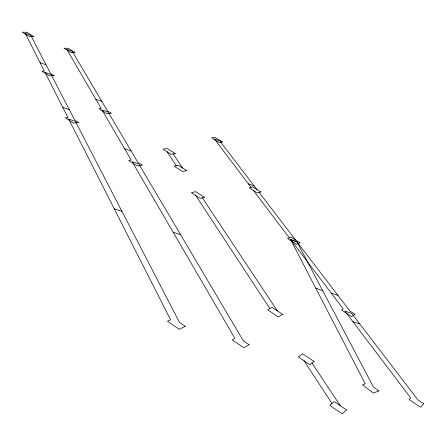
<?xml version="1.0" encoding="UTF-8"?>
<svg xmlns="http://www.w3.org/2000/svg" width="446" height="446" viewBox="0 0 446 446"><rect width="100%" height="100%" fill="white"/><g stroke="black" fill="none" stroke-linecap="round" stroke-linejoin="round"><path stroke-width="0.67" d="M352.959 321.767L359.749 323.88M331.261 293.145L337.845 295.263M173.171 232.238L180.569 234.646M114.265 208.834L121.964 211.359M124.562 148.657L131.118 150.982M248.377 183.83L254.142 185.893M62.78 107.374L69.342 109.749M95.756 99.135L101.794 101.37M40.056 62.596L46.1 64.871M315.701 288.06L322.804 290.87M256.835 189.416L219.722 140.925L214.32 138.912L251.048 187.348M259.148 192.432L295.514 239.954M253.334 190.364L289.337 237.852M173.199 153.937L182.537 168.008M202.294 197.784L277.34 310.862M311.999 363.083L340.32 405.76M167.066 151.74L176.276 165.789M195.761 195.532L269.824 308.56M304.049 360.803L332.03 403.507M423.7 403.714L420.673 407.248L409.054 399.566L410.632 397.832L344.903 311.141L351.615 313.259L417.935 399.911L423.7 403.714M346.481 409.93L342.277 413.877L329.856 405.436L334.182 401.601L346.481 409.93M314.135 361.5L309.842 364.683L298.279 356.928L302.683 353.84L314.135 361.5M354.96 314.313L351.632 316.621L341.53 310.076L343.242 308.95L290.68 239.625L296.874 241.726L349.943 311.068L354.96 314.313M249.091 344.686L243.929 347.791L232.232 339.841L234.88 338.33L132.083 161.597L138.773 163.933L243.287 340.755L249.091 344.686M282.669 314.385L278.326 316.9L267.594 309.786L272.032 307.35L282.669 314.385M185.285 326.344L179.247 329.326L167.467 321.22L170.562 319.771L68.701 119.037L75.391 121.429L179.443 322.33L185.285 326.344M299.957 242.775L296.506 244.257L287.57 238.565L291.082 237.138L299.957 242.775M378.816 390.947L373.358 393.082L362.447 384.837L365.229 383.811L290.497 239.346L297.053 242.005L373.386 386.86L378.816 390.947M260.877 191.953L257.403 192.923L249.275 187.816L252.804 186.885L260.877 191.953M204.43 197.232L200.143 198.342L191.395 192.733L195.744 191.668L204.43 197.232M186.668 170.634L182.431 171.481L174.118 166.191L178.411 165.394L186.668 170.634M142.107 165.098L137.296 165.94L128.727 160.421L131.169 160.025L101.972 109.822L108.127 112.08L137.847 162.361L142.107 165.098M175.289 153.597L171.091 154.283L163.058 149.198L167.311 148.551L175.289 153.597M222.415 141.923L218.958 142.458L211.61 137.909L215.106 137.401L222.415 141.923M78.725 122.622L73.518 123.096L65.339 117.833L67.982 117.621L44.974 72.28L51.123 74.577L74.655 120.013L78.725 122.622M111.188 113.2L106.588 113.568L98.884 108.69L101.22 108.529L66.761 49.283L72.263 51.407L107.358 110.781L111.188 113.2M54.189 75.72L49.266 75.798L41.885 71.126L44.377 71.104L25.154 33.227L30.846 35.424L50.515 73.4L54.189 75.72M75.006 52.466L70.708 52.377L64.001 48.218L68.333 48.335L75.006 52.466M33.684 36.516L29.023 36.321L22.3 32.123L26.994 32.352L33.684 36.516"/></g></svg>
